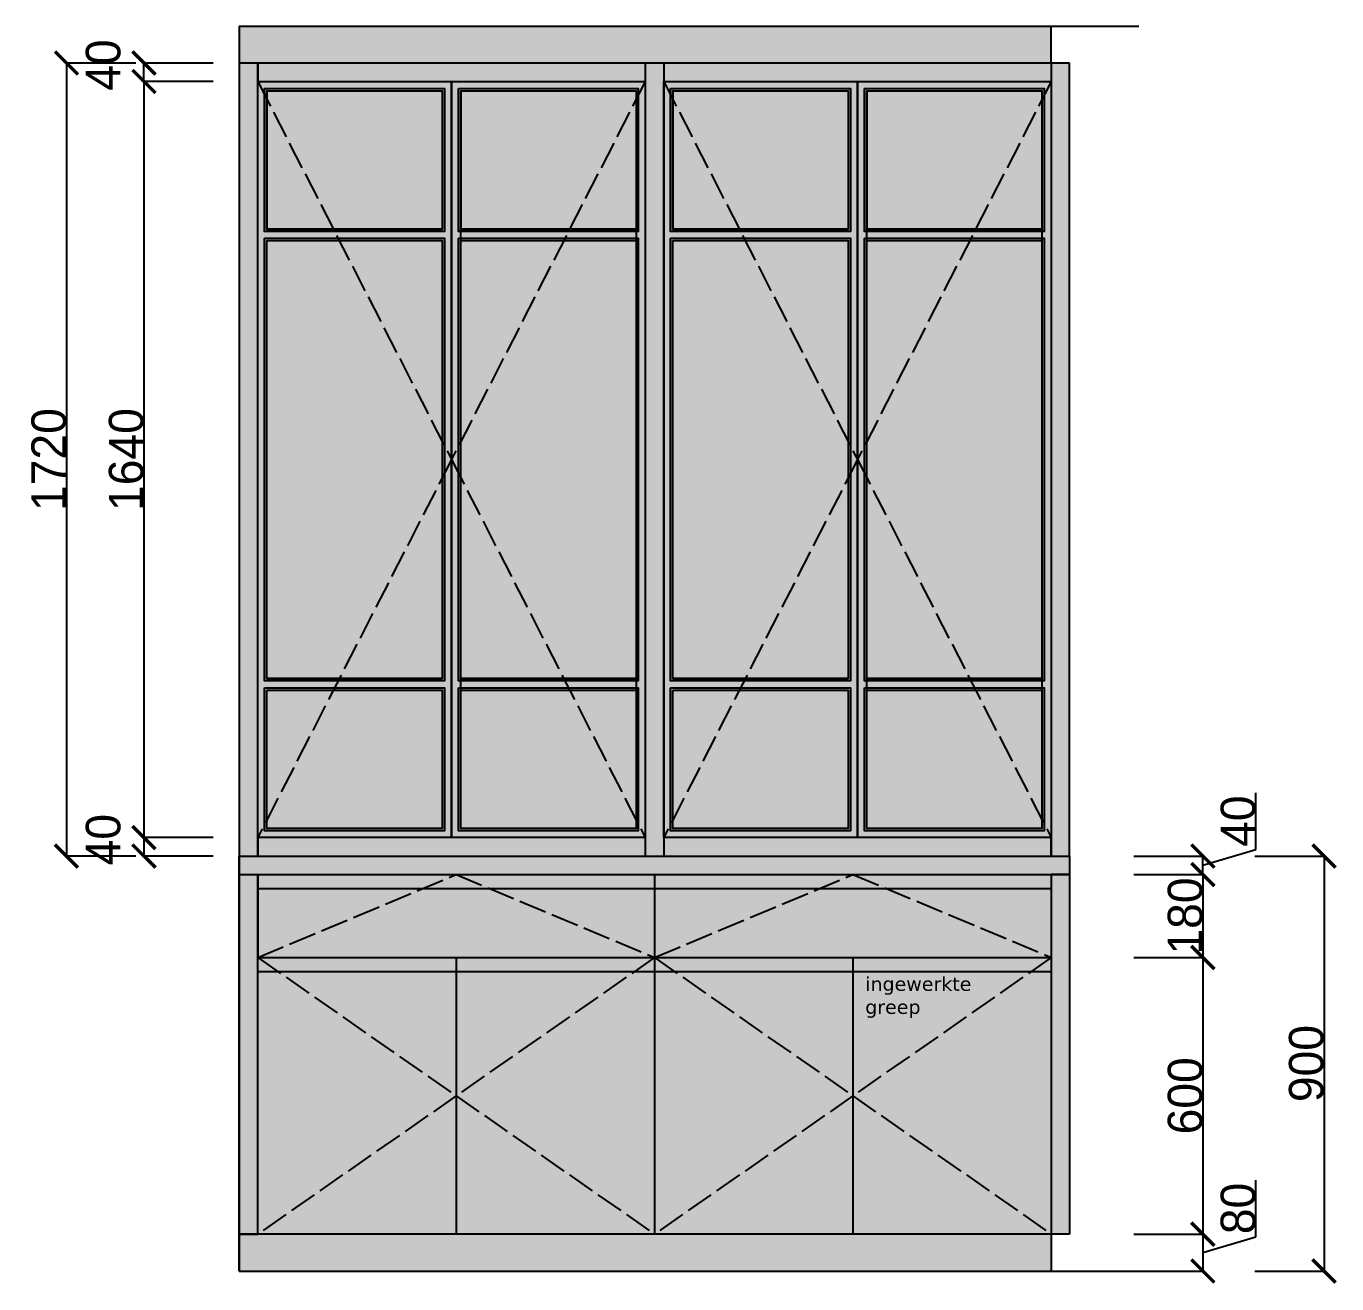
# Model space of a CAD drawing. Header units: millimetres. Extents: x -153917 to -31303, y -39726 to 31262.
# Drawn here: x -77410 to -74570, y -20899 to -18171 of the extents above; entities that cross this region are included whole.
import ezdxf

# ---------------------------------------------------------------- set-up
doc = ezdxf.new("R2010")
doc.units = ezdxf.units.MM
doc.header["$LTSCALE"] = 5
doc.linetypes.add('ACAD_ISO02W100', pattern=[15, 12, -3])
for name, color, linetype in [('Bemating', 1, 'Continuous'), ('Meubel', 8, 'Continuous'), ('muren', 7, 'Continuous'), ('Tekst', 7, 'Continuous')]:
    doc.layers.add(name, color=color, linetype=linetype)
for name, color, linetype, true_color in [('parket', 7, 'Continuous', 0xe6d6b7), ('parket 10x10', 7, 'Continuous', 0xae8743), ('staal', 7, 'Continuous', 0x222525)]:
    doc.layers.add(name, color=color, linetype=linetype, true_color=true_color)
doc.styles.add('Geneva', font='')
doc.styles.get('Geneva').set_extended_font_data('Geneva')
doc.dimstyles.new('ISO-25', dxfattribs={"dimtxt": 100, "dimasz": 25, "dimexe": 1.25, "dimexo": 0.625, "dimtad": 1, "dimtxsty": 'Standard', "dimblk": 'ARCHTICK', "dimcen": 2.5, "dimse1": 1, "dimse2": 1, "dimadec": 0, "dimazin": 0, "dimtfac": 1, "dimtmove": 0, "dimatfit": 3, "dimfxl": 1, "dimarcsym": 0})

# ---------------------------------------------------------------- blocks, each defined once
blk = doc.blocks.new('_ArchTick')
at = {"color": 0, "linetype": 'ByBlock', "const_width": 0.15}
blk.add_lwpolyline([(-0.5, -0.5), (0.5, 0.5)], dxfattribs=at)
blk = doc.blocks.new('*D729')
at = {"layer": 'Bemating', "color": 0, "lineweight": -2, "transparency": 16777216}
for p, q in [((-75009.8, -20011.3), (-74858.5, -20011.3)), ((-74859.8, -20011.3), (-74859.8, -20191.3)), ((-75009.8, -20191.3), (-74858.5, -20191.3))]:
    blk.add_line(p, q, dxfattribs=at)
at = {"layer": 'Defpoints', "color": 0, "transparency": 16777216}
for p in [(-76908.6, -20011.3), (-76908.6, -20191.3), (-74859.8, -20191.3)]:
    blk.add_point(p, dxfattribs=at)
at = {"layer": 'Bemating', "color": 0, "lineweight": -2, "transparency": 16777216, "xscale": 50, "yscale": 50, "zscale": 50}
for p, rotation in [((-74859.8, -20011.3), 90), ((-74859.8, -20191.3), 270)]:
    blk.add_blockref('_ArchTick', p, dxfattribs=dict(at, rotation=rotation))
at = {"layer": 'Bemating', "color": 0, "transparency": 16777216, "insert": (-74897.9, -20101.3), "char_height": 75, "attachment_point": 5, "rotation": 90, "style": 'Geneva'}
blk.add_mtext('180', dxfattribs=at)
blk = doc.blocks.new('*D730')
at = {"layer": 'Bemating', "color": 0, "lineweight": -2, "transparency": 16777216}
for p, q in [((-75009.8, -20191.3), (-74858.5, -20191.3)), ((-74859.8, -20191.3), (-74859.8, -20791.3)), ((-75009.8, -20791.3), (-74858.5, -20791.3))]:
    blk.add_line(p, q, dxfattribs=at)
at = {"layer": 'Defpoints', "color": 0, "transparency": 16777216}
for p in [(-76908.6, -20191.3), (-75148.6, -20791.3), (-74859.8, -20791.3)]:
    blk.add_point(p, dxfattribs=at)
at = {"layer": 'Bemating', "color": 0, "lineweight": -2, "transparency": 16777216, "xscale": 50, "yscale": 50, "zscale": 50}
for p, rotation in [((-74859.8, -20191.3), 90), ((-74859.8, -20791.3), 270)]:
    blk.add_blockref('_ArchTick', p, dxfattribs=dict(at, rotation=rotation))
at = {"layer": 'Bemating', "color": 0, "transparency": 16777216, "insert": (-74897.9, -20491.3), "char_height": 75, "attachment_point": 5, "rotation": 90, "style": 'Geneva'}
blk.add_mtext('600', dxfattribs=at)
blk = doc.blocks.new('*D731')
at = {"layer": 'Bemating', "color": 0, "lineweight": -2, "transparency": 16777216}
for p, q in [((-74745.1, -20796.9), (-74745.1, -20674.3)), ((-75009.8, -20791.3), (-74858.5, -20791.3)), ((-74859.8, -20791.3), (-74859.8, -20871.3)), ((-74859.8, -20831.3), (-74745.1, -20796.9)), ((-75009.8, -20871.3), (-74858.5, -20871.3))]:
    blk.add_line(p, q, dxfattribs=at)
at = {"layer": 'Defpoints', "color": 0, "transparency": 16777216}
for p in [(-75148.6, -20791.3), (-75188.6, -20871.3), (-74859.8, -20871.3)]:
    blk.add_point(p, dxfattribs=at)
at = {"layer": 'Bemating', "color": 0, "lineweight": -2, "transparency": 16777216, "xscale": 50, "yscale": 50, "zscale": 50}
for p, rotation in [((-74859.8, -20791.3), 90), ((-74859.8, -20871.3), 270)]:
    blk.add_blockref('_ArchTick', p, dxfattribs=dict(at, rotation=rotation))
at = {"layer": 'Bemating', "color": 0, "transparency": 16777216, "insert": (-74783.2, -20735.6), "char_height": 75, "attachment_point": 5, "rotation": 90, "style": 'Geneva'}
blk.add_mtext('80', dxfattribs=at)
blk = doc.blocks.new('*D732')
at = {"layer": 'Bemating', "color": 0, "lineweight": -2, "transparency": 16777216}
for p, q in [((-74745.1, -19956.9), (-74745.1, -19834.3)), ((-75009.8, -19971.3), (-74858.5, -19971.3)), ((-74859.8, -19991.3), (-74745.1, -19956.9)), ((-74859.8, -20011.3), (-74859.8, -19971.3)), ((-75009.8, -20011.3), (-74858.5, -20011.3))]:
    blk.add_line(p, q, dxfattribs=at)
at = {"layer": 'Defpoints', "color": 0, "transparency": 16777216}
for p in [(-75148.6, -19971.3), (-74859.8, -19971.3), (-76908.6, -20011.3)]:
    blk.add_point(p, dxfattribs=at)
at = {"layer": 'Bemating', "color": 0, "lineweight": -2, "transparency": 16777216, "xscale": 50, "yscale": 50, "zscale": 50}
for p, rotation in [((-74859.8, -19971.3), 90), ((-74859.8, -20011.3), 270)]:
    blk.add_blockref('_ArchTick', p, dxfattribs=dict(at, rotation=rotation))
at = {"layer": 'Bemating', "color": 0, "transparency": 16777216, "insert": (-74783.2, -19895.6), "char_height": 75, "attachment_point": 5, "rotation": 90, "style": 'Geneva'}
blk.add_mtext('40', dxfattribs=at)
blk = doc.blocks.new('*D733')
at = {"layer": 'Bemating', "color": 0, "lineweight": -2, "transparency": 16777216}
for p, q in [((-74747.2, -19971.3), (-74595.9, -19971.3)), ((-74597.2, -19971.3), (-74597.2, -20871.3)), ((-74747.2, -20871.3), (-74595.9, -20871.3))]:
    blk.add_line(p, q, dxfattribs=at)
at = {"layer": 'Defpoints', "color": 0, "transparency": 16777216}
for p in [(-75148.6, -19971.3), (-75188.6, -20871.3), (-74597.2, -20871.3)]:
    blk.add_point(p, dxfattribs=at)
at = {"layer": 'Bemating', "color": 0, "lineweight": -2, "transparency": 16777216, "xscale": 50, "yscale": 50, "zscale": 50}
for p, rotation in [((-74597.2, -19971.3), 90), ((-74597.2, -20871.3), 270)]:
    blk.add_blockref('_ArchTick', p, dxfattribs=dict(at, rotation=rotation))
at = {"layer": 'Bemating', "color": 0, "transparency": 16777216, "insert": (-74635.3, -20421.3), "char_height": 75, "attachment_point": 5, "rotation": 90, "style": 'Geneva'}
blk.add_mtext('900', dxfattribs=at)
blk = doc.blocks.new('*D734')
at = {"layer": 'Bemating', "color": 0, "lineweight": -2, "transparency": 16777216}
for p, q in [((-77005.2, -18291.3), (-77156.5, -18291.3)), ((-77155.2, -18291.3), (-77155.2, -19931.3)), ((-77005.2, -19931.3), (-77156.5, -19931.3))]:
    blk.add_line(p, q, dxfattribs=at)
at = {"layer": 'Defpoints', "color": 0, "transparency": 16777216}
for p in [(-76817.4, -18291.3), (-77155.2, -19931.3), (-76817.4, -19931.3)]:
    blk.add_point(p, dxfattribs=at)
at = {"layer": 'Bemating', "color": 0, "lineweight": -2, "transparency": 16777216, "xscale": 50, "yscale": 50, "zscale": 50}
for p, rotation in [((-77155.2, -18291.3), 90), ((-77155.2, -19931.3), 270)]:
    blk.add_blockref('_ArchTick', p, dxfattribs=dict(at, rotation=rotation))
at = {"layer": 'Bemating', "color": 0, "transparency": 16777216, "insert": (-77193.3, -19111.3), "char_height": 75, "attachment_point": 5, "rotation": 90, "style": 'Geneva'}
blk.add_mtext('1640', dxfattribs=at)
blk = doc.blocks.new('*D735')
at = {"layer": 'Bemating', "color": 0, "lineweight": -2, "transparency": 16777216}
for p, q in [((-77005.2, -19931.3), (-77156.5, -19931.3)), ((-77155.2, -19931.3), (-77155.2, -19971.3)), ((-77005.2, -19971.3), (-77156.5, -19971.3))]:
    blk.add_line(p, q, dxfattribs=at)
at = {"layer": 'Defpoints', "color": 0, "transparency": 16777216}
for p in [(-76817.4, -19931.3), (-77155.2, -19971.3), (-76857.4, -19971.3)]:
    blk.add_point(p, dxfattribs=at)
at = {"layer": 'Bemating', "color": 0, "lineweight": -2, "transparency": 16777216, "xscale": 50, "yscale": 50, "zscale": 50}
for p, rotation in [((-77155.2, -19931.3), 90), ((-77155.2, -19971.3), 270)]:
    blk.add_blockref('_ArchTick', p, dxfattribs=dict(at, rotation=rotation))
at = {"layer": 'Bemating', "color": 0, "transparency": 16777216, "insert": (-77243.3, -19935.7), "char_height": 75, "attachment_point": 5, "rotation": 90, "style": 'Geneva'}
blk.add_mtext('40', dxfattribs=at)
blk = doc.blocks.new('*D736')
at = {"layer": 'Bemating', "color": 0, "lineweight": -2, "transparency": 16777216}
for p, q in [((-77005.2, -18251.3), (-77156.5, -18251.3)), ((-77155.2, -18291.3), (-77155.2, -18251.3)), ((-77005.2, -18291.3), (-77156.5, -18291.3))]:
    blk.add_line(p, q, dxfattribs=at)
at = {"layer": 'Defpoints', "color": 0, "transparency": 16777216}
for p in [(-77155.2, -18251.3), (-76857.4, -18251.3), (-76817.4, -18291.3)]:
    blk.add_point(p, dxfattribs=at)
at = {"layer": 'Bemating', "color": 0, "lineweight": -2, "transparency": 16777216, "xscale": 50, "yscale": 50, "zscale": 50}
for p, rotation in [((-77155.2, -18251.3), 90), ((-77155.2, -18291.3), 270)]:
    blk.add_blockref('_ArchTick', p, dxfattribs=dict(at, rotation=rotation))
at = {"layer": 'Bemating', "color": 0, "transparency": 16777216, "insert": (-77243.3, -18255.7), "char_height": 75, "attachment_point": 5, "rotation": 90, "style": 'Geneva'}
blk.add_mtext('40', dxfattribs=at)
blk = doc.blocks.new('*D737')
at = {"layer": 'Bemating', "color": 0, "lineweight": -2, "transparency": 16777216}
for p, q in [((-77173.1, -18251.3), (-77324.4, -18251.3)), ((-77323.1, -18251.3), (-77323.1, -19971.3)), ((-77173.1, -19971.3), (-77324.4, -19971.3))]:
    blk.add_line(p, q, dxfattribs=at)
at = {"layer": 'Defpoints', "color": 0, "transparency": 16777216}
for p in [(-76857.4, -18251.3), (-77323.1, -19971.3), (-76857.4, -19971.3)]:
    blk.add_point(p, dxfattribs=at)
at = {"layer": 'Bemating', "color": 0, "lineweight": -2, "transparency": 16777216, "xscale": 50, "yscale": 50, "zscale": 50}
for p, rotation in [((-77323.1, -18251.3), 90), ((-77323.1, -19971.3), 270)]:
    blk.add_blockref('_ArchTick', p, dxfattribs=dict(at, rotation=rotation))
at = {"layer": 'Bemating', "color": 0, "transparency": 16777216, "insert": (-77361.2, -19111.3), "char_height": 75, "attachment_point": 5, "rotation": 90, "style": 'Geneva'}
blk.add_mtext('1720', dxfattribs=at)

msp = doc.modelspace()

# ---------------------------------------------------------------- hatches: boundary and pattern name
at = {"layer": 'Meubel', "transparency": 33554687}
h = msp.add_hatch(color=256, dxfattribs=at)
h.dxf.hatch_style = 1
h.set_gradient(color1=(240, 245, 245), color2=(203, 231, 235), tint=1, name='INVSPHERICAL')
h.paths.add_polyline_path([(-76508.567, -18611.349), (-76508.567, -18311.349), (-76888.567, -18311.349), (-76888.567, -18611.349)])
h = msp.add_hatch(color=256, dxfattribs=at)
h.dxf.hatch_style = 1
h.set_gradient(color1=(240, 245, 245), color2=(203, 231, 235), tint=1, name='INVSPHERICAL')
h.paths.add_polyline_path([(-76088.567, -18611.349), (-76088.567, -18311.349), (-76468.567, -18311.349), (-76468.567, -18611.349)])
h = msp.add_hatch(color=256, dxfattribs=at)
h.dxf.hatch_style = 1
h.set_gradient(color1=(240, 245, 245), color2=(203, 231, 235), tint=1, name='INVSPHERICAL')
h.paths.add_polyline_path([(-75628.567, -18611.349), (-75628.567, -18311.349), (-76008.567, -18311.349), (-76008.567, -18611.349)])
h = msp.add_hatch(color=256, dxfattribs=at)
h.dxf.hatch_style = 1
h.set_gradient(color1=(240, 245, 245), color2=(203, 231, 235), tint=1, name='INVSPHERICAL')
h.paths.add_polyline_path([(-75208.567, -18611.349), (-75208.567, -18311.349), (-75588.567, -18311.349), (-75588.567, -18611.349)])
h = msp.add_hatch(color=256, dxfattribs=at)
h.dxf.hatch_style = 1
h.set_gradient(color1=(240, 245, 245), color2=(203, 231, 235), tint=1, name='INVSPHERICAL')
h.paths.add_polyline_path([(-76508.567, -18636.349), (-76888.567, -18636.349), (-76888.567, -19586.349), (-76508.567, -19586.349)])
h = msp.add_hatch(color=256, dxfattribs=at)
h.dxf.hatch_style = 1
h.set_gradient(color1=(240, 245, 245), color2=(203, 231, 235), tint=1, name='INVSPHERICAL')
h.paths.add_polyline_path([(-76088.567, -18636.349), (-76468.567, -18636.349), (-76468.567, -19586.349), (-76088.567, -19586.349)])
h = msp.add_hatch(color=256, dxfattribs=at)
h.dxf.hatch_style = 1
h.set_gradient(color1=(240, 245, 245), color2=(203, 231, 235), tint=1, name='INVSPHERICAL')
h.paths.add_polyline_path([(-75628.567, -18636.349), (-76008.567, -18636.349), (-76008.567, -19586.349), (-75628.567, -19586.349)])
h = msp.add_hatch(color=256, dxfattribs=at)
h.dxf.hatch_style = 1
h.set_gradient(color1=(240, 245, 245), color2=(203, 231, 235), tint=1, name='INVSPHERICAL')
h.paths.add_polyline_path([(-75208.567, -18636.349), (-75588.567, -18636.349), (-75588.567, -19586.349), (-75208.567, -19586.349)])
h = msp.add_hatch(color=256, dxfattribs=at)
h.dxf.hatch_style = 1
h.set_gradient(color1=(240, 245, 245), color2=(203, 231, 235), tint=1, name='INVSPHERICAL')
h.paths.add_polyline_path([(-76888.567, -19611.349), (-76888.567, -19911.349), (-76508.567, -19911.349), (-76508.567, -19611.349)])
h = msp.add_hatch(color=256, dxfattribs=at)
h.dxf.hatch_style = 1
h.set_gradient(color1=(240, 245, 245), color2=(203, 231, 235), tint=1, name='INVSPHERICAL')
h.paths.add_polyline_path([(-76468.567, -19611.349), (-76468.567, -19911.349), (-76088.567, -19911.349), (-76088.567, -19611.349)])
h = msp.add_hatch(color=256, dxfattribs=at)
h.dxf.hatch_style = 1
h.set_gradient(color1=(240, 245, 245), color2=(203, 231, 235), tint=1, name='INVSPHERICAL')
h.paths.add_polyline_path([(-76008.567, -19611.349), (-76008.567, -19911.349), (-75628.567, -19911.349), (-75628.567, -19611.349)])
h = msp.add_hatch(color=256, dxfattribs=at)
h.dxf.hatch_style = 1
h.set_gradient(color1=(240, 245, 245), color2=(203, 231, 235), tint=1, name='INVSPHERICAL')
h.paths.add_polyline_path([(-75588.567, -19611.349), (-75588.567, -19911.349), (-75208.567, -19911.349), (-75208.567, -19611.349)])
at = {"layer": 'parket', "transparency": 33554687}
h = msp.add_hatch(color=256, dxfattribs=at)
h.dxf.hatch_style = 1
h.paths.add_polyline_path([(-76908.567, -18251.349), (-76948.567, -18251.349), (-76948.567, -19971.349), (-76908.567, -19971.349)])
h = msp.add_hatch(color=256, dxfattribs=at)
h.dxf.hatch_style = 1
h.paths.add_polyline_path([(-76068.567, -18251.349), (-76908.567, -18251.349), (-76908.567, -18291.349), (-76068.567, -18291.349)])
h = msp.add_hatch(color=256, dxfattribs=at)
h.dxf.hatch_style = 1
h.paths.add_polyline_path([(-76028.567, -18251.349), (-76068.567, -18251.349), (-76068.567, -19971.349), (-76028.567, -19971.349)])
h = msp.add_hatch(color=256, dxfattribs=at)
h.dxf.hatch_style = 1
h.paths.add_polyline_path([(-75188.567, -18251.349), (-76028.567, -18251.349), (-76028.567, -18291.349), (-75188.567, -18291.349)])
h = msp.add_hatch(color=256, dxfattribs=at)
h.dxf.hatch_style = 1
h.paths.add_polyline_path([(-75148.567, -18251.349), (-75188.567, -18251.349), (-75188.567, -19971.349), (-75148.567, -19971.349)])
h = msp.add_hatch(color=256, dxfattribs=at)
h.dxf.hatch_style = 1
h.paths.add_polyline_path([(-76068.567, -19931.349), (-76488.567, -19931.349), (-76908.567, -19931.349), (-76908.567, -19971.349), (-76068.567, -19971.349)])
h = msp.add_hatch(color=256, dxfattribs=at)
h.dxf.hatch_style = 1
h.paths.add_polyline_path([(-75188.567, -19931.349), (-76028.567, -19931.349), (-76028.567, -19971.349), (-75188.567, -19971.349)])
h = msp.add_hatch(color=256, dxfattribs=at)
h.dxf.hatch_style = 1
h.paths.add_polyline_path([(-76908.567, -20011.349), (-76948.567, -20011.349), (-76948.567, -20791.349), (-76908.567, -20791.349)])
h.paths.add_polyline_path([(-76048.567, -20011.349), (-76908.567, -20011.349), (-76908.567, -20191.349), (-76048.567, -20191.349)])
h.paths.add_polyline_path([(-75148.567, -19971.349), (-76948.567, -19971.349), (-76948.567, -20011.349), (-75148.567, -20011.349)])
h.paths.add_polyline_path([(-75188.567, -20011.349), (-76048.567, -20011.349), (-76048.567, -20191.349), (-75188.567, -20191.349)])
h.paths.add_polyline_path([(-75148.567, -20011.349), (-75188.567, -20011.349), (-75188.567, -20191.349), (-75188.567, -20791.349), (-75148.567, -20791.349)])
h.paths.add_polyline_path([(-75188.567, -20191.349), (-75618.567, -20191.349), (-75618.567, -20791.349), (-75188.567, -20791.349)])
h.paths.add_polyline_path([(-75618.567, -20191.349), (-76048.567, -20191.349), (-76048.567, -20791.349), (-75618.567, -20791.349)])
h.paths.add_polyline_path([(-76048.567, -20191.349), (-76478.567, -20191.349), (-76478.567, -20791.349), (-76048.567, -20791.349)])
h.paths.add_polyline_path([(-76478.567, -20191.349), (-76908.567, -20191.349), (-76908.567, -20791.349), (-76478.567, -20791.349)])
at = {"layer": 'parket 10x10', "true_color": 0xddc9a7, "transparency": 33554687}
h = msp.add_hatch(color=9, dxfattribs=at)
h.dxf.hatch_style = 1
h.paths.add_polyline_path([(-75188.567, -18171.349), (-76948.567, -18171.349), (-76948.567, -18251.349), (-75188.567, -18251.349)])
h.paths.add_polyline_path([(-75188.567, -20791.349), (-76948.567, -20791.349), (-76948.567, -20871.349), (-75188.567, -20871.349)])
at = {"layer": 'parket 10x10', "transparency": 33554687}
h = msp.add_hatch(color=256, dxfattribs=at)
h.dxf.hatch_style = 1
h.paths.add_polyline_path([(-76478.567, -20011.349), (-76908.567, -20011.349), (-76908.567, -20041.349), (-76550.233, -20041.349)])
h.paths.add_polyline_path([(-76478.567, -20011.349), (-76550.233, -20041.349), (-76406.9, -20041.349)])
h.paths.add_polyline_path([(-76048.567, -20011.349), (-76478.567, -20011.349), (-76406.9, -20041.349), (-76048.567, -20041.349)])
h.paths.add_polyline_path([(-75618.567, -20011.349), (-76048.567, -20011.349), (-76048.567, -20041.349), (-75690.233, -20041.349)])
h.paths.add_polyline_path([(-75618.567, -20011.349), (-75690.233, -20041.349), (-75546.9, -20041.349)])
h.paths.add_polyline_path([(-75188.567, -20011.349), (-75618.567, -20011.349), (-75546.9, -20041.349), (-75188.567, -20041.349)])
h.paths.add_polyline_path([(-76478.567, -20191.349), (-76908.567, -20191.349), (-76865.567, -20221.349), (-76478.567, -20221.349)])
h.paths.add_polyline_path([(-76048.567, -20191.349), (-76478.567, -20191.349), (-76478.567, -20221.349), (-76091.567, -20221.349)])
h.paths.add_polyline_path([(-75618.567, -20191.349), (-76048.567, -20191.349), (-76005.567, -20221.349), (-75618.567, -20221.349)])
h.paths.add_polyline_path([(-75188.567, -20191.349), (-75618.567, -20191.349), (-75618.567, -20221.349), (-75231.567, -20221.349)])
h.paths.add_polyline_path([(-75188.567, -20191.349), (-75231.567, -20221.349), (-75188.567, -20221.349)], flags=17)
h.paths.add_polyline_path([(-76048.567, -20191.349), (-76048.567, -20221.349), (-76005.567, -20221.349)])
h.paths.add_polyline_path([(-76048.567, -20191.349), (-76091.567, -20221.349), (-76048.567, -20221.349)])
at = {"layer": 'staal', "transparency": 33554687}
h = msp.add_hatch(color=256, dxfattribs=at)
h.dxf.hatch_style = 1
h.paths.add_polyline_path([(-76488.567, -18291.349), (-76908.567, -18291.349), (-76908.567, -19931.349), (-76488.567, -19931.349)])
h.paths.add_polyline_path([(-76503.567, -18306.349), (-76503.567, -18616.349), (-76893.567, -18616.349), (-76893.567, -18306.349)], flags=0)
h.paths.add_polyline_path([(-76508.567, -18311.349), (-76508.567, -18611.349), (-76888.567, -18611.349), (-76888.567, -18311.349)], flags=0)
h.paths.add_polyline_path([(-76503.567, -18631.349), (-76503.567, -19591.349), (-76893.567, -19591.349), (-76893.567, -18631.349)], flags=0)
h.paths.add_polyline_path([(-76508.567, -18636.349), (-76508.567, -19586.349), (-76888.567, -19586.349), (-76888.567, -18636.349)], flags=0)
h.paths.add_polyline_path([(-76503.567, -19606.349), (-76503.567, -19916.349), (-76893.567, -19916.349), (-76893.567, -19606.349)], flags=16)
h.paths.add_polyline_path([(-76508.567, -19611.349), (-76508.567, -19911.349), (-76888.567, -19911.349), (-76888.567, -19611.349)], flags=0)
h.paths.add_polyline_path([(-76503.567, -18306.349), (-76893.567, -18306.349), (-76893.567, -18616.349), (-76503.567, -18616.349)], flags=16)
h.paths.add_polyline_path([(-76503.567, -18631.349), (-76893.567, -18631.349), (-76893.567, -19591.349), (-76503.567, -19591.349)], flags=16)
h = msp.add_hatch(color=256, dxfattribs=at)
h.dxf.hatch_style = 1
h.paths.add_polyline_path([(-76503.567, -18306.349), (-76893.567, -18306.349), (-76893.567, -18616.349), (-76503.567, -18616.349)], flags=0)
h.paths.add_polyline_path([(-76508.567, -18311.349), (-76508.567, -18611.349), (-76888.567, -18611.349), (-76888.567, -18311.349)], flags=0)
h.paths.add_polyline_path([(-76503.567, -18631.349), (-76893.567, -18631.349), (-76893.567, -19591.349), (-76503.567, -19591.349)], flags=16)
h.paths.add_polyline_path([(-76508.567, -18636.349), (-76508.567, -19586.349), (-76888.567, -19586.349), (-76888.567, -18636.349)], flags=0)
h.paths.add_polyline_path([(-76488.567, -18291.349), (-76908.567, -18291.349), (-76908.567, -19931.349), (-76488.567, -19931.349)])
h.paths.add_polyline_path([(-76893.567, -19606.349), (-76893.567, -19916.349), (-76503.567, -19916.349), (-76503.567, -19606.349)], flags=16)
h.paths.add_polyline_path([(-76508.567, -19611.349), (-76508.567, -19911.349), (-76888.567, -19911.349), (-76888.567, -19611.349)], flags=0)
h.paths.add_polyline_path([(-76893.567, -19591.349), (-76893.567, -18631.349), (-76503.567, -18631.349), (-76503.567, -19591.349)], flags=16)
h.paths.add_polyline_path([(-76893.567, -18616.349), (-76893.567, -18306.349), (-76503.567, -18306.349), (-76503.567, -18616.349)], flags=16)
h = msp.add_hatch(color=256, dxfattribs=at)
h.dxf.hatch_style = 1
h.paths.add_polyline_path([(-76068.567, -18291.349), (-76488.567, -18291.349), (-76488.567, -19931.349), (-76068.567, -19931.349)])
h.paths.add_polyline_path([(-76083.567, -18306.349), (-76083.567, -18616.349), (-76473.567, -18616.349), (-76473.567, -18306.349)], flags=0)
h.paths.add_polyline_path([(-76088.567, -18311.349), (-76088.567, -18611.349), (-76468.567, -18611.349), (-76468.567, -18311.349)], flags=0)
h.paths.add_polyline_path([(-76083.567, -18631.349), (-76083.567, -19591.349), (-76473.567, -19591.349), (-76473.567, -18631.349)], flags=0)
h.paths.add_polyline_path([(-76088.567, -18636.349), (-76088.567, -19586.349), (-76468.567, -19586.349), (-76468.567, -18636.349)], flags=0)
h.paths.add_polyline_path([(-76083.567, -19606.349), (-76083.567, -19916.349), (-76473.567, -19916.349), (-76473.567, -19606.349)], flags=16)
h.paths.add_polyline_path([(-76088.567, -19611.349), (-76088.567, -19911.349), (-76468.567, -19911.349), (-76468.567, -19611.349)], flags=0)
h.paths.add_polyline_path([(-76083.567, -18306.349), (-76473.567, -18306.349), (-76473.567, -18616.349), (-76083.567, -18616.349)], flags=16)
h.paths.add_polyline_path([(-76083.567, -18631.349), (-76473.567, -18631.349), (-76473.567, -19591.349), (-76083.567, -19591.349)], flags=16)
h = msp.add_hatch(color=256, dxfattribs=at)
h.dxf.hatch_style = 1
h.paths.add_polyline_path([(-76083.567, -18306.349), (-76473.567, -18306.349), (-76473.567, -18616.349), (-76083.567, -18616.349)], flags=0)
h.paths.add_polyline_path([(-76088.567, -18311.349), (-76088.567, -18611.349), (-76468.567, -18611.349), (-76468.567, -18311.349)], flags=0)
h.paths.add_polyline_path([(-76083.567, -18631.349), (-76473.567, -18631.349), (-76473.567, -19591.349), (-76083.567, -19591.349)], flags=16)
h.paths.add_polyline_path([(-76088.567, -18636.349), (-76088.567, -19586.349), (-76468.567, -19586.349), (-76468.567, -18636.349)], flags=0)
h.paths.add_polyline_path([(-76068.567, -18291.349), (-76488.567, -18291.349), (-76488.567, -19931.349), (-76068.567, -19931.349)])
h.paths.add_polyline_path([(-76473.567, -19606.349), (-76473.567, -19916.349), (-76083.567, -19916.349), (-76083.567, -19606.349)], flags=16)
h.paths.add_polyline_path([(-76088.567, -19611.349), (-76088.567, -19911.349), (-76468.567, -19911.349), (-76468.567, -19611.349)], flags=0)
h.paths.add_polyline_path([(-76473.567, -19591.349), (-76473.567, -18631.349), (-76083.567, -18631.349), (-76083.567, -19591.349)], flags=16)
h.paths.add_polyline_path([(-76473.567, -18616.349), (-76473.567, -18306.349), (-76083.567, -18306.349), (-76083.567, -18616.349)], flags=16)
h = msp.add_hatch(color=256, dxfattribs=at)
h.dxf.hatch_style = 1
h.paths.add_polyline_path([(-75608.567, -18291.349), (-76028.567, -18291.349), (-76028.567, -19931.349), (-75608.567, -19931.349)])
h.paths.add_polyline_path([(-75623.567, -18306.349), (-75623.567, -18616.349), (-76013.567, -18616.349), (-76013.567, -18306.349)], flags=0)
h.paths.add_polyline_path([(-75628.567, -18311.349), (-75628.567, -18611.349), (-76008.567, -18611.349), (-76008.567, -18311.349)], flags=0)
h.paths.add_polyline_path([(-75623.567, -18631.349), (-75623.567, -19591.349), (-76013.567, -19591.349), (-76013.567, -18631.349)], flags=0)
h.paths.add_polyline_path([(-75628.567, -18636.349), (-75628.567, -19586.349), (-76008.567, -19586.349), (-76008.567, -18636.349)], flags=0)
h.paths.add_polyline_path([(-75623.567, -19606.349), (-75623.567, -19916.349), (-76013.567, -19916.349), (-76013.567, -19606.349)], flags=16)
h.paths.add_polyline_path([(-75628.567, -19611.349), (-75628.567, -19911.349), (-76008.567, -19911.349), (-76008.567, -19611.349)], flags=0)
h.paths.add_polyline_path([(-75623.567, -18306.349), (-76013.567, -18306.349), (-76013.567, -18616.349), (-75623.567, -18616.349)], flags=16)
h.paths.add_polyline_path([(-75623.567, -18631.349), (-76013.567, -18631.349), (-76013.567, -19591.349), (-75623.567, -19591.349)], flags=16)
h = msp.add_hatch(color=256, dxfattribs=at)
h.dxf.hatch_style = 1
h.paths.add_polyline_path([(-75623.567, -18306.349), (-76013.567, -18306.349), (-76013.567, -18616.349), (-75623.567, -18616.349)], flags=0)
h.paths.add_polyline_path([(-75628.567, -18311.349), (-75628.567, -18611.349), (-76008.567, -18611.349), (-76008.567, -18311.349)], flags=0)
h.paths.add_polyline_path([(-75623.567, -18631.349), (-76013.567, -18631.349), (-76013.567, -19591.349), (-75623.567, -19591.349)], flags=16)
h.paths.add_polyline_path([(-75628.567, -18636.349), (-75628.567, -19586.349), (-76008.567, -19586.349), (-76008.567, -18636.349)], flags=0)
h.paths.add_polyline_path([(-75608.567, -18291.349), (-76028.567, -18291.349), (-76028.567, -19931.349), (-75608.567, -19931.349)])
h.paths.add_polyline_path([(-76013.567, -19606.349), (-76013.567, -19916.349), (-75623.567, -19916.349), (-75623.567, -19606.349)], flags=16)
h.paths.add_polyline_path([(-75628.567, -19611.349), (-75628.567, -19911.349), (-76008.567, -19911.349), (-76008.567, -19611.349)], flags=0)
h.paths.add_polyline_path([(-76013.567, -19591.349), (-76013.567, -18631.349), (-75623.567, -18631.349), (-75623.567, -19591.349)], flags=16)
h.paths.add_polyline_path([(-76013.567, -18616.349), (-76013.567, -18306.349), (-75623.567, -18306.349), (-75623.567, -18616.349)], flags=16)
h = msp.add_hatch(color=256, dxfattribs=at)
h.dxf.hatch_style = 1
h.paths.add_polyline_path([(-75188.567, -18291.349), (-75608.567, -18291.349), (-75608.567, -19931.349), (-75188.567, -19931.349)])
h.paths.add_polyline_path([(-75203.567, -18306.349), (-75203.567, -18616.349), (-75593.567, -18616.349), (-75593.567, -18306.349)], flags=0)
h.paths.add_polyline_path([(-75208.567, -18311.349), (-75208.567, -18611.349), (-75588.567, -18611.349), (-75588.567, -18311.349)], flags=0)
h.paths.add_polyline_path([(-75203.567, -18631.349), (-75203.567, -19591.349), (-75593.567, -19591.349), (-75593.567, -18631.349)], flags=0)
h.paths.add_polyline_path([(-75208.567, -18636.349), (-75208.567, -19586.349), (-75588.567, -19586.349), (-75588.567, -18636.349)], flags=0)
h.paths.add_polyline_path([(-75203.567, -19606.349), (-75203.567, -19916.349), (-75593.567, -19916.349), (-75593.567, -19606.349)], flags=16)
h.paths.add_polyline_path([(-75208.567, -19611.349), (-75208.567, -19911.349), (-75588.567, -19911.349), (-75588.567, -19611.349)], flags=0)
h.paths.add_polyline_path([(-75203.567, -18306.349), (-75593.567, -18306.349), (-75593.567, -18616.349), (-75203.567, -18616.349)], flags=16)
h.paths.add_polyline_path([(-75203.567, -18631.349), (-75593.567, -18631.349), (-75593.567, -19591.349), (-75203.567, -19591.349)], flags=16)
h = msp.add_hatch(color=256, dxfattribs=at)
h.dxf.hatch_style = 1
h.paths.add_polyline_path([(-75203.567, -18306.349), (-75593.567, -18306.349), (-75593.567, -18616.349), (-75203.567, -18616.349)], flags=0)
h.paths.add_polyline_path([(-75208.567, -18311.349), (-75208.567, -18611.349), (-75588.567, -18611.349), (-75588.567, -18311.349)], flags=0)
h.paths.add_polyline_path([(-75203.567, -18631.349), (-75593.567, -18631.349), (-75593.567, -19591.349), (-75203.567, -19591.349)], flags=16)
h.paths.add_polyline_path([(-75208.567, -18636.349), (-75208.567, -19586.349), (-75588.567, -19586.349), (-75588.567, -18636.349)], flags=0)
h.paths.add_polyline_path([(-75188.567, -18291.349), (-75608.567, -18291.349), (-75608.567, -19931.349), (-75188.567, -19931.349)])
h.paths.add_polyline_path([(-75593.567, -19606.349), (-75593.567, -19916.349), (-75203.567, -19916.349), (-75203.567, -19606.349)], flags=16)
h.paths.add_polyline_path([(-75208.567, -19611.349), (-75208.567, -19911.349), (-75588.567, -19911.349), (-75588.567, -19611.349)], flags=0)
h.paths.add_polyline_path([(-75593.567, -19591.349), (-75593.567, -18631.349), (-75203.567, -18631.349), (-75203.567, -19591.349)], flags=16)
h.paths.add_polyline_path([(-75593.567, -18616.349), (-75593.567, -18306.349), (-75203.567, -18306.349), (-75203.567, -18616.349)], flags=16)
h = msp.add_hatch(color=256, dxfattribs=at)
h.dxf.hatch_style = 1
h.paths.add_polyline_path([(-76503.567, -18306.349), (-76893.567, -18306.349), (-76893.567, -18616.349), (-76503.567, -18616.349)])
h.paths.add_polyline_path([(-76508.567, -18311.349), (-76508.567, -18611.349), (-76888.567, -18611.349), (-76888.567, -18311.349)], flags=16)
h = msp.add_hatch(color=256, dxfattribs=at)
h.dxf.hatch_style = 1
h.paths.add_polyline_path([(-76083.567, -18306.349), (-76473.567, -18306.349), (-76473.567, -18616.349), (-76083.567, -18616.349)])
h.paths.add_polyline_path([(-76088.567, -18311.349), (-76088.567, -18611.349), (-76468.567, -18611.349), (-76468.567, -18311.349)], flags=16)
h = msp.add_hatch(color=256, dxfattribs=at)
h.dxf.hatch_style = 1
h.paths.add_polyline_path([(-75623.567, -18306.349), (-76013.567, -18306.349), (-76013.567, -18616.349), (-75623.567, -18616.349)])
h.paths.add_polyline_path([(-75628.567, -18311.349), (-75628.567, -18611.349), (-76008.567, -18611.349), (-76008.567, -18311.349)], flags=16)
h = msp.add_hatch(color=256, dxfattribs=at)
h.dxf.hatch_style = 1
h.paths.add_polyline_path([(-75203.567, -18306.349), (-75593.567, -18306.349), (-75593.567, -18616.349), (-75203.567, -18616.349)])
h.paths.add_polyline_path([(-75208.567, -18311.349), (-75208.567, -18611.349), (-75588.567, -18611.349), (-75588.567, -18311.349)], flags=16)
h = msp.add_hatch(color=256, dxfattribs=at)
h.dxf.hatch_style = 1
h.paths.add_polyline_path([(-76503.567, -19606.349), (-76893.567, -19606.349), (-76893.567, -19916.349), (-76503.567, -19916.349)])
h.paths.add_polyline_path([(-76508.567, -19611.349), (-76508.567, -19911.349), (-76888.567, -19911.349), (-76888.567, -19611.349)], flags=16)
h = msp.add_hatch(color=256, dxfattribs=at)
h.dxf.hatch_style = 1
h.paths.add_polyline_path([(-76083.567, -19606.349), (-76473.567, -19606.349), (-76473.567, -19916.349), (-76083.567, -19916.349)])
h.paths.add_polyline_path([(-76088.567, -19611.349), (-76088.567, -19911.349), (-76468.567, -19911.349), (-76468.567, -19611.349)], flags=16)
h = msp.add_hatch(color=256, dxfattribs=at)
h.dxf.hatch_style = 1
h.paths.add_polyline_path([(-75623.567, -19606.349), (-76013.567, -19606.349), (-76013.567, -19916.349), (-75623.567, -19916.349)])
h.paths.add_polyline_path([(-75628.567, -19611.349), (-75628.567, -19911.349), (-76008.567, -19911.349), (-76008.567, -19611.349)], flags=16)
h = msp.add_hatch(color=256, dxfattribs=at)
h.dxf.hatch_style = 1
h.paths.add_polyline_path([(-75203.567, -19606.349), (-75593.567, -19606.349), (-75593.567, -19916.349), (-75203.567, -19916.349)])
h.paths.add_polyline_path([(-75208.567, -19611.349), (-75208.567, -19911.349), (-75588.567, -19911.349), (-75588.567, -19611.349)], flags=16)

# ---------------------------------------------------------------- linework, layer by layer
at = {"layer": 'Meubel'}
for p, q in [((-75188.567, -18251.349), (-75188.567, -18171.349)), ((-75148.567, -18251.349), (-76948.567, -18251.349)), ((-76908.567, -19971.349), (-76908.567, -18251.349)), ((-76908.567, -18251.349), (-76908.567, -18291.349)), ((-76068.567, -18251.349), (-76068.567, -19971.349)), ((-76028.567, -18251.349), (-76028.567, -19971.349)), ((-75148.567, -18251.349), (-75188.567, -18251.349)), ((-75188.567, -18251.349), (-75188.567, -19971.349)), ((-75148.567, -19971.349), (-75148.567, -18251.349)), ((-76908.567, -18291.349), (-76068.567, -18291.349)), ((-76488.567, -18291.349), (-76488.567, -19931.349)), ((-76068.567, -18291.349), (-76068.567, -19931.349)), ((-76028.567, -18291.349), (-75188.567, -18291.349)), ((-76028.567, -18291.349), (-75188.567, -18291.349)), ((-75608.567, -18291.349), (-75608.567, -19931.349)), ((-75188.567, -18291.349), (-75188.567, -19931.349)), ((-76888.567, -18311.349), (-76888.567, -18611.349)), ((-76468.567, -18311.349), (-76468.567, -18611.349)), ((-76008.567, -18311.349), (-76008.567, -18611.349)), ((-75588.567, -18311.349), (-75588.567, -18611.349)), ((-76888.567, -18611.349), (-76508.567, -18611.349)), ((-76888.567, -18636.349), (-76508.567, -18636.349)), ((-76468.567, -18611.349), (-76088.567, -18611.349)), ((-76468.567, -18636.349), (-76088.567, -18636.349)), ((-76008.567, -18611.349), (-75628.567, -18611.349)), ((-76008.567, -18636.349), (-75628.567, -18636.349)), ((-75588.567, -18611.349), (-75208.567, -18611.349)), ((-75588.567, -18636.349), (-75208.567, -18636.349)), ((-76888.567, -19586.349), (-76508.567, -19586.349)), ((-76468.567, -19586.349), (-76088.567, -19586.349)), ((-76008.567, -19586.349), (-75628.567, -19586.349)), ((-75588.567, -19586.349), (-75208.567, -19586.349)), ((-76888.567, -19911.349), (-76888.567, -19611.349)), ((-76888.567, -19611.349), (-76508.567, -19611.349)), ((-76468.567, -19911.349), (-76468.567, -19611.349)), ((-76468.567, -19611.349), (-76088.567, -19611.349)), ((-76008.567, -19911.349), (-76008.567, -19611.349)), ((-76008.567, -19611.349), (-75628.567, -19611.349)), ((-75588.567, -19911.349), (-75588.567, -19611.349)), ((-75588.567, -19611.349), (-75208.567, -19611.349)), ((-76908.567, -19931.349), (-76908.567, -19971.349)), ((-76068.567, -19931.349), (-76908.567, -19931.349)), ((-75188.567, -19931.349), (-76028.567, -19931.349)), ((-75188.567, -19931.349), (-76028.567, -19931.349)), ((-75188.567, -19971.349), (-75188.567, -19931.349)), ((-76948.567, -20871.349), (-76948.567, -19971.349)), ((-76948.567, -19971.349), (-75148.567, -19971.349)), ((-75148.567, -19971.349), (-75148.567, -20791.349)), ((-76948.567, -20011.349), (-75148.567, -20011.349)), ((-76908.567, -20791.349), (-76908.567, -20011.349)), ((-76908.567, -20011.349), (-76908.567, -20191.349)), ((-76908.567, -20011.349), (-76048.567, -20011.349)), ((-76048.567, -20011.349), (-76048.567, -20191.349)), ((-75148.567, -20011.349), (-75188.567, -20011.349)), ((-75188.567, -20011.349), (-75188.567, -20791.349)), ((-76908.567, -20041.349), (-76048.567, -20041.349)), ((-76908.567, -20041.349), (-75188.567, -20041.349)), ((-76908.567, -20191.349), (-75188.567, -20191.349)), ((-76908.567, -20191.349), (-76048.567, -20191.349)), ((-76908.567, -20191.349), (-76048.567, -20191.349)), ((-76478.567, -20191.349), (-76478.567, -20791.349)), ((-76048.567, -20191.349), (-76048.567, -20791.349)), ((-76048.567, -20191.349), (-75188.567, -20191.349)), ((-75618.567, -20191.349), (-75618.567, -20791.349)), ((-76908.567, -20221.349), (-76048.567, -20221.349)), ((-76048.567, -20221.349), (-75188.567, -20221.349)), ((-75148.567, -20791.349), (-76948.567, -20791.349)), ((-76948.567, -20791.349), (-76908.567, -20791.349)), ((-75188.567, -20791.349), (-75188.567, -20871.349))]:
    msp.add_line(p, q, dxfattribs=at)
at = {"layer": 'Meubel', "color": 2, "linetype": 'ACAD_ISO02W100'}
for p, q in [((-76908.567, -18291.349), (-76488.567, -19111.349)), ((-76068.567, -18291.349), (-76488.567, -19111.349)), ((-76028.567, -18291.349), (-75608.567, -19111.349)), ((-75188.567, -18291.349), (-75608.567, -19111.349)), ((-76488.567, -19111.349), (-76908.567, -19931.349)), ((-76488.567, -19111.349), (-76068.567, -19931.349)), ((-75608.567, -19111.349), (-76028.567, -19931.349)), ((-75608.567, -19111.349), (-75188.567, -19931.349)), ((-76908.567, -20191.349), (-76478.567, -20011.349)), ((-76478.567, -20011.349), (-76048.567, -20191.349)), ((-76048.567, -20191.349), (-75618.567, -20011.349)), ((-75618.567, -20011.349), (-75188.567, -20191.349)), ((-76908.567, -20191.349), (-76478.567, -20491.349)), ((-76048.567, -20191.349), (-76478.567, -20491.349)), ((-76048.567, -20191.349), (-75618.567, -20491.349)), ((-75188.567, -20191.349), (-75618.567, -20491.349)), ((-76478.567, -20491.349), (-76908.567, -20791.349)), ((-76478.567, -20491.349), (-76048.567, -20791.349)), ((-75618.567, -20491.349), (-76048.567, -20791.349)), ((-75618.567, -20491.349), (-75188.567, -20791.349))]:
    msp.add_line(p, q, dxfattribs=at)
at = {"layer": 'Meubel'}
for points in [[(-76908.567, -18291.349), (-76488.567, -18291.349), (-76488.567, -19931.349), (-76908.567, -19931.349)], [(-76488.567, -18291.349), (-76068.567, -18291.349), (-76068.567, -19931.349), (-76488.567, -19931.349)], [(-76488.567, -18291.349), (-76068.567, -18291.349), (-76068.567, -19931.349), (-76488.567, -19931.349)], [(-76028.567, -18291.349), (-75608.567, -18291.349), (-75608.567, -19931.349), (-76028.567, -19931.349)], [(-75608.567, -18291.349), (-75188.567, -18291.349), (-75188.567, -19931.349), (-75608.567, -19931.349)], [(-75608.567, -18291.349), (-75188.567, -18291.349), (-75188.567, -19931.349), (-75608.567, -19931.349)], [(-76893.567, -18306.349), (-76503.567, -18306.349), (-76503.567, -18616.349), (-76893.567, -18616.349)], [(-76888.567, -18311.349), (-76508.567, -18311.349), (-76508.567, -18611.349), (-76888.567, -18611.349)], [(-76473.567, -18306.349), (-76083.567, -18306.349), (-76083.567, -18616.349), (-76473.567, -18616.349)], [(-76468.567, -18311.349), (-76088.567, -18311.349), (-76088.567, -19911.349), (-76468.567, -19911.349)], [(-76468.567, -18311.349), (-76088.567, -18311.349), (-76088.567, -18611.349), (-76468.567, -18611.349)], [(-76013.567, -18306.349), (-75623.567, -18306.349), (-75623.567, -18616.349), (-76013.567, -18616.349)], [(-76008.567, -18311.349), (-75628.567, -18311.349), (-75628.567, -18611.349), (-76008.567, -18611.349)], [(-75593.567, -18306.349), (-75203.567, -18306.349), (-75203.567, -18616.349), (-75593.567, -18616.349)], [(-75588.567, -18311.349), (-75208.567, -18311.349), (-75208.567, -19911.349), (-75588.567, -19911.349)], [(-75588.567, -18311.349), (-75208.567, -18311.349), (-75208.567, -18611.349), (-75588.567, -18611.349)], [(-76893.567, -18631.349), (-76503.567, -18631.349), (-76503.567, -19591.349), (-76893.567, -19591.349)], [(-76888.567, -18636.349), (-76508.567, -18636.349), (-76508.567, -19586.349), (-76888.567, -19586.349)], [(-76473.567, -18631.349), (-76083.567, -18631.349), (-76083.567, -19591.349), (-76473.567, -19591.349)], [(-76468.567, -18636.349), (-76088.567, -18636.349), (-76088.567, -19586.349), (-76468.567, -19586.349)], [(-76013.567, -18631.349), (-75623.567, -18631.349), (-75623.567, -19591.349), (-76013.567, -19591.349)], [(-76008.567, -18636.349), (-75628.567, -18636.349), (-75628.567, -19586.349), (-76008.567, -19586.349)], [(-75593.567, -18631.349), (-75203.567, -18631.349), (-75203.567, -19591.349), (-75593.567, -19591.349)], [(-75588.567, -18636.349), (-75208.567, -18636.349), (-75208.567, -19586.349), (-75588.567, -19586.349)], [(-76893.567, -19606.349), (-76503.567, -19606.349), (-76503.567, -19916.349), (-76893.567, -19916.349)], [(-76888.567, -19611.349), (-76508.567, -19611.349), (-76508.567, -19911.349), (-76888.567, -19911.349)], [(-76473.567, -19606.349), (-76083.567, -19606.349), (-76083.567, -19916.349), (-76473.567, -19916.349)], [(-76468.567, -19611.349), (-76088.567, -19611.349), (-76088.567, -19911.349), (-76468.567, -19911.349)], [(-76013.567, -19606.349), (-75623.567, -19606.349), (-75623.567, -19916.349), (-76013.567, -19916.349)], [(-76008.567, -19611.349), (-75628.567, -19611.349), (-75628.567, -19911.349), (-76008.567, -19911.349)], [(-75593.567, -19606.349), (-75203.567, -19606.349), (-75203.567, -19916.349), (-75593.567, -19916.349)], [(-75588.567, -19611.349), (-75208.567, -19611.349), (-75208.567, -19911.349), (-75588.567, -19911.349)]]:
    msp.add_lwpolyline(points, close=True, dxfattribs=at)
for points in [[(-76888.567, -18611.349), (-76888.567, -18311.349), (-76508.567, -18311.349), (-76508.567, -18611.349)], [(-76468.567, -18611.349), (-76468.567, -18311.349), (-76088.567, -18311.349), (-76088.567, -18611.349)], [(-76008.567, -18611.349), (-76008.567, -18311.349), (-75628.567, -18311.349), (-75628.567, -18611.349)], [(-75588.567, -18611.349), (-75588.567, -18311.349), (-75208.567, -18311.349), (-75208.567, -18611.349)], [(-76888.567, -19586.349), (-76888.567, -18636.349)], [(-76508.567, -18636.349), (-76508.567, -19586.349)], [(-76468.567, -19586.349), (-76468.567, -18636.349)], [(-76088.567, -18636.349), (-76088.567, -19586.349)], [(-76008.567, -19586.349), (-76008.567, -18636.349)], [(-75628.567, -18636.349), (-75628.567, -19586.349)], [(-75588.567, -19586.349), (-75588.567, -18636.349)], [(-75208.567, -18636.349), (-75208.567, -19586.349)], [(-76508.567, -19611.349), (-76508.567, -19911.349), (-76888.567, -19911.349), (-76888.567, -19611.349)], [(-76088.567, -19611.349), (-76088.567, -19911.349), (-76468.567, -19911.349), (-76468.567, -19611.349)], [(-75628.567, -19611.349), (-75628.567, -19911.349), (-76008.567, -19911.349), (-76008.567, -19611.349)], [(-75208.567, -19611.349), (-75208.567, -19911.349), (-75588.567, -19911.349), (-75588.567, -19611.349)]]:
    msp.add_lwpolyline(points, dxfattribs=at)
at = {"layer": 'muren'}
for p, q in [((-76948.567, -18171.349), (-74998.567, -18171.349)), ((-76948.567, -18171.349), (-76948.567, -20871.349)), ((-76948.567, -20871.349), (-74998.567, -20871.349))]:
    msp.add_line(p, q, dxfattribs=at)

# ---------------------------------------------------------------- texts
at = {"layer": 'Tekst', "insert": (-75591.714, -20322.21), "char_height": 30, "attachment_point": 7}
msp.add_mtext_dynamic_manual_height_columns('{\\fVerdana|b0|i0|c0|p34;ingewerkte \\Pgreep}', width=513.71165, gutter_width=12.5, heights=[0], dxfattribs=at)

# ---------------------------------------------------------------- dimensions: what is measured, and where the dimension line sits
at = {"layer": 'Bemating'}
for base, p1, p2, override, picture, middle in [((-77155.207, -18251.349), (-76817.413, -18291.349), (-76857.413, -18251.349), {"dimtxt": 75, "dimasz": 50, "dimtxsty": 'Geneva', "dimse1": 0, "dimse2": 0, "dimtmove": 1, "dimfxl": 150, "dimfxlon": 1}, '*D736', (-77243.332, -18255.724)), ((-77323.118, -19971.349), (-76857.413, -18251.349), (-76857.413, -19971.349), {"dimtxt": 75, "dimasz": 50, "dimtxsty": 'Geneva', "dimse1": 0, "dimse2": 0, "dimfxl": 150, "dimfxlon": 1}, '*D737', (-77361.243, -19111.349)), ((-77155.207, -19931.349), (-76817.413, -18291.349), (-76817.413, -19931.349), {"dimtxt": 75, "dimasz": 50, "dimtxsty": 'Geneva', "dimse1": 0, "dimse2": 0, "dimtmove": 1, "dimfxl": 150, "dimfxlon": 1}, '*D734', (-77193.332, -19111.349)), ((-74859.771, -19971.349), (-76908.567, -20011.349), (-75148.567, -19971.349), {"dimtxt": 75, "dimasz": 50, "dimtxsty": 'Geneva', "dimse1": 0, "dimse2": 0, "dimtmove": 1, "dimfxl": 150, "dimfxlon": 1}, '*D732', (-74783.208, -19956.318)), ((-77155.207, -19971.349), (-76817.413, -19931.349), (-76857.413, -19971.349), {"dimtxt": 75, "dimasz": 50, "dimtxsty": 'Geneva', "dimse1": 0, "dimse2": 0, "dimtmove": 1, "dimfxl": 150, "dimfxlon": 1}, '*D735', (-77243.332, -19935.724)), ((-74597.177, -20871.349), (-75148.567, -19971.349), (-75188.567, -20871.349), {"dimtxt": 75, "dimasz": 50, "dimtxsty": 'Geneva', "dimse1": 0, "dimse2": 0, "dimtmove": 1, "dimfxl": 150, "dimfxlon": 1}, '*D733', (-74635.302, -20421.349)), ((-74859.771, -20191.349), (-76908.567, -20011.349), (-76908.567, -20191.349), {"dimtxt": 75, "dimasz": 50, "dimtxsty": 'Geneva', "dimse1": 0, "dimse2": 0, "dimtmove": 1, "dimfxl": 150, "dimfxlon": 1}, '*D729', (-74897.896, -20101.349)), ((-74859.771, -20791.349), (-76908.567, -20191.349), (-75148.567, -20791.349), {"dimtxt": 75, "dimasz": 50, "dimtxsty": 'Geneva', "dimse1": 0, "dimse2": 0, "dimtmove": 1, "dimfxl": 150, "dimfxlon": 1}, '*D730', (-74897.896, -20491.349)), ((-74859.771, -20871.349), (-75148.567, -20791.349), (-75188.567, -20871.349), {"dimtxt": 75, "dimasz": 50, "dimtxsty": 'Geneva', "dimse1": 0, "dimse2": 0, "dimtmove": 1, "dimfxl": 150, "dimfxlon": 1}, '*D731', (-74783.208, -20796.318))]:
    dim = msp.add_linear_dim(base=base, p1=p1, p2=p2, angle=90, dimstyle='ISO-25', override=override, dxfattribs=at)
    dim.commit()
    dim.dimension.update_dxf_attribs({"geometry": picture, "text_midpoint": middle})

doc.saveas('drawing.dxf')
